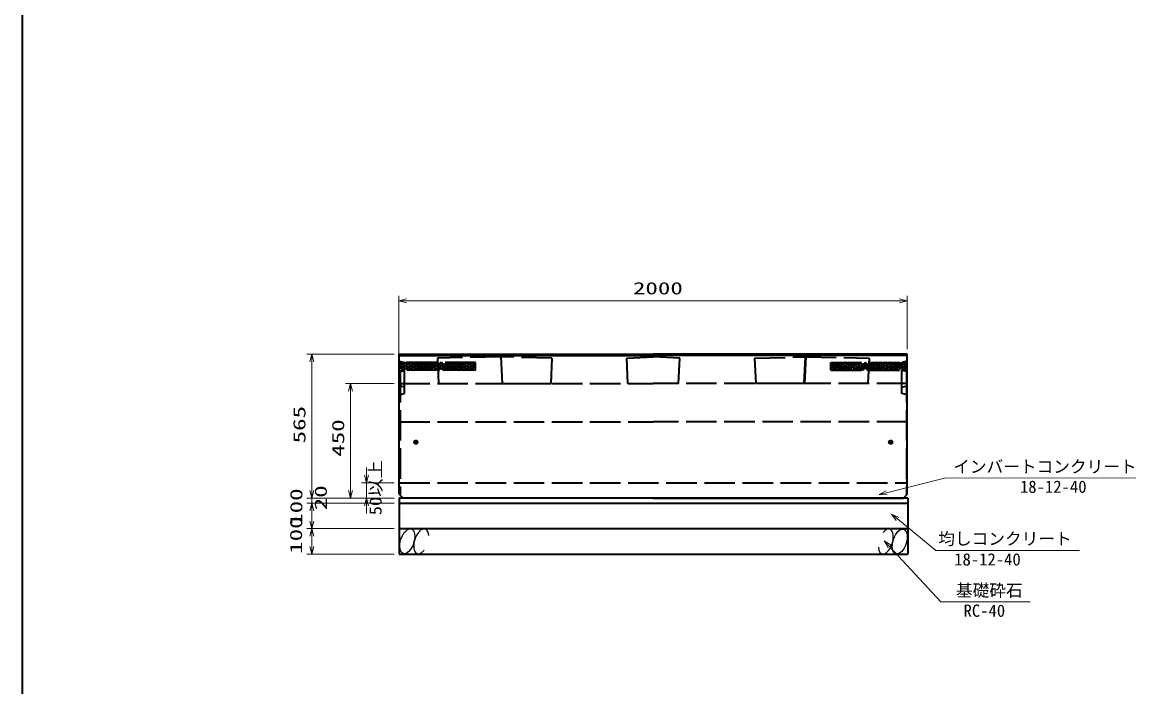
# Model space of a CAD drawing. Units: millimetres on the paper. Extents: x 15 to 1218, y 8 to 859.
# Drawn here: x 15.1 to 234, y 434.6 to 565.1 of the extents above; entities that cross this region are included whole.
import ezdxf
from ezdxf.enums import TextEntityAlignment as Align

# ---------------------------------------------------------------- set-up
doc = ezdxf.new("R2010")
doc.units = ezdxf.units.MM
doc.linetypes.add('DASHED', pattern=[7.5, 6, -1.5])
for name, color, linetype, lineweight in [('D-STR-DIM（寸法）', 7, 'Continuous', 13), ('D-STR-HTXT(均しCON-旗)', 7, 'Continuous', 13), ('D-STR-HTXT(基礎砕石-旗)', 7, 'Continuous', 13), ('D-STR-STRF(グリ)', 7, 'Continuous', 25), ('D-STR（構造物）', 1, 'Continuous', 35)]:
    doc.layers.add(name, color=color, linetype=linetype, lineweight=lineweight)
doc.styles.add('ＭＳ ゴシック', font='')
doc.styles.get('ＭＳ ゴシック').set_extended_font_data('MS Gothic')

# ---------------------------------------------------------------- blocks, each defined once
blk = doc.blocks.new('_Open30')
at = {"color": 7, "linetype": 'Continuous', "lineweight": 13}
for p, q in [((-1, 0.2679), (0, 0)), ((0, 0), (-1, -0.2679)), ((0, 0), (-1, 0))]:
    blk.add_line(p, q, dxfattribs=at)

msp = doc.modelspace()

# ---------------------------------------------------------------- linework, layer by layer
at = {"layer": 'D-STR-DIM（寸法）'}
for p, q in [((89.117, 499.155), (89.117, 511.421)), ((90.617, 510.421), (187.607, 510.421)), ((189.107, 500.902), (189.107, 511.421)), ((88.207, 499.902), (71.01, 499.902)), ((72.01, 498.402), (72.01, 473.149)), ((88.207, 494.149), (78.629, 494.149)), ((79.629, 492.649), (79.629, 473.149)), ((82.768, 476.149), (82.768, 477.649)), ((72.01, 473.149), (72.01, 474.649)), ((88.207, 474.649), (81.768, 474.649)), ((82.768, 474.649), (82.768, 471.649)), ((88.207, 471.649), (71.01, 471.649)), ((88.207, 471.649), (71.01, 471.649)), ((72.01, 471.649), (72.01, 470.649)), ((88.207, 471.649), (78.629, 471.649)), ((87.207, 471.649), (81.768, 471.649)), ((88.207, 470.649), (71.01, 470.649)), ((88.207, 470.649), (71.01, 470.649)), ((72.01, 469.149), (72.01, 467.649)), ((72.01, 469.149), (72.01, 467.149)), ((82.768, 470.149), (82.768, 468.649)), ((88.207, 465.649), (71.01, 465.649)), ((88.207, 465.649), (71.01, 465.649)), ((72.01, 464.149), (72.01, 462.149)), ((88.207, 460.649), (71.01, 460.649))]:
    msp.add_line(p, q, dxfattribs=at)
at = {"layer": 'D-STR-HTXT(均しCON-旗)'}
for points in [[(234.04, 475.62), (196.407, 475.572), (185.044, 472.708)], [(222.964, 461.339), (194.756, 461.339), (187.197, 467.553)]]:
    msp.add_lwpolyline(points, dxfattribs=at)
at = {"layer": 'D-STR-HTXT(基礎砕石-旗)'}
msp.add_lwpolyline([(213.279, 451.259), (195.708, 451.259), (185.618, 462.125)], dxfattribs=at)
at = {"layer": 'D-STR-STRF(グリ)'}
for centre, major_axis in [((90.782, 463.172), (0.79, 2.421)), ((187.632, 463.125), (-0.79, -2.421))]:
    msp.add_ellipse(centre, major_axis=major_axis, ratio=0.5139, dxfattribs=at)
for centre, major_axis in [((93.523, 463.172), (0.79, 2.421)), ((184.891, 463.125), (-0.79, -2.421))]:
    msp.add_ellipse(centre, major_axis=major_axis, ratio=0.5139, start_param=5.3575563, end_param=10.3750652, dxfattribs=at)
at = {"layer": 'D-STR（構造物）', "color": 2}
msp.add_line((15.054, 858.575), (15.054, 14.862), dxfattribs=at)
at = {"layer": 'D-STR（構造物）'}
for p, q in [((89.207, 472.399), (89.207, 499.902)), ((89.207, 499.902), (139.157, 499.902)), ((89.207, 499.652), (139.157, 499.652)), ((189.107, 499.902), (139.157, 499.902)), ((189.107, 499.652), (139.157, 499.652)), ((189.107, 472.399), (189.107, 499.902)), ((89.117, 498.155), (89.212, 498.25)), ((89.117, 498.155), (89.117, 496.655)), ((89.117, 496.655), (89.212, 496.56)), ((109.482, 494.149), (118.982, 494.149)), ((134.182, 494.149), (139.157, 494.149)), ((144.132, 494.149), (139.157, 494.149)), ((168.832, 494.149), (159.332, 494.149)), ((92.007, 482.649), (92.907, 482.649)), ((92.457, 483.099), (92.457, 482.199)), ((186.307, 482.649), (185.407, 482.649)), ((185.857, 483.099), (185.857, 482.199)), ((89.207, 472.399), (89.957, 471.649)), ((189.207, 471.649), (89.207, 471.649)), ((89.207, 471.649), (89.207, 470.649)), ((139.157, 471.649), (89.957, 471.649)), ((139.157, 471.649), (188.357, 471.649)), ((189.107, 472.399), (188.357, 471.649)), ((189.207, 471.649), (189.207, 470.649)), ((89.207, 470.649), (189.207, 470.649)), ((89.207, 470.649), (189.207, 470.649)), ((89.207, 470.649), (89.207, 465.649)), ((189.207, 470.649), (189.207, 465.649)), ((89.207, 465.649), (189.207, 465.649)), ((89.207, 465.649), (89.207, 460.649)), ((89.207, 465.649), (189.207, 465.649)), ((189.207, 465.649), (189.207, 460.649)), ((89.207, 460.649), (189.207, 460.649))]:
    msp.add_line(p, q, dxfattribs=at)
at = {"layer": 'D-STR（構造物）', "linetype": 'DASHED'}
for p, q in [((109.157, 499.404), (96.707, 499.15)), ((109.157, 499.404), (109.422, 494.149)), ((109.482, 494.149), (109.217, 499.402)), ((119.232, 499.153), (109.232, 499.404)), ((133.932, 499.153), (139.107, 499.404)), ((144.382, 499.153), (139.207, 499.404)), ((159.082, 499.153), (169.082, 499.404)), ((168.832, 494.149), (169.097, 499.402)), ((169.157, 499.404), (168.892, 494.149)), ((169.157, 499.404), (181.607, 499.15)), ((89.206, 498.052), (89.885, 498.391)), ((91.706, 498.302), (89.206, 497.052)), ((90.706, 498.302), (89.206, 497.552)), ((89.206, 496.552), (92.706, 498.302)), ((89.206, 498.302), (92.206, 496.802)), ((89.206, 497.802), (91.206, 496.802)), ((89.206, 497.302), (90.206, 496.802)), ((89.207, 498.554), (90.257, 498.302)), ((93.206, 496.802), (90.159, 498.325)), ((104.207, 498.302), (90.257, 498.302)), ((90.706, 496.802), (93.706, 498.302)), ((94.206, 496.802), (91.206, 498.302)), ((91.706, 496.802), (94.706, 498.302)), ((92.206, 498.302), (95.206, 496.802)), ((95.706, 498.302), (92.706, 496.802)), ((93.206, 498.302), (96.206, 496.802)), ((96.706, 498.302), (93.706, 496.802)), ((94.206, 498.302), (97.206, 496.802)), ((97.706, 498.302), (94.706, 496.802)), ((95.206, 498.302), (98.206, 496.802)), ((95.706, 496.802), (98.706, 498.302)), ((99.206, 496.802), (96.206, 498.302)), ((96.706, 496.802), (99.706, 498.302)), ((96.707, 499.15), (96.943, 494.149)), ((100.206, 496.802), (97.206, 498.302)), ((97.706, 496.802), (100.706, 498.302)), ((98.206, 498.302), (101.206, 496.802)), ((98.706, 496.802), (101.706, 498.302)), ((99.206, 498.302), (102.206, 496.802)), ((102.706, 498.302), (99.706, 496.802)), ((100.206, 498.302), (103.206, 496.802)), ((103.706, 498.302), (100.706, 496.802)), ((101.206, 498.302), (104.207, 496.801)), ((101.706, 496.802), (104.207, 498.052)), ((104.207, 497.301), (102.206, 498.302)), ((102.706, 496.802), (104.207, 497.552)), ((104.207, 497.801), (103.206, 498.302)), ((104.207, 496.802), (104.207, 498.302)), ((119.232, 499.153), (118.982, 494.149)), ((134.182, 494.149), (133.932, 499.153)), ((144.132, 494.149), (144.382, 499.153)), ((159.082, 499.153), (159.332, 494.149)), ((174.107, 496.802), (174.107, 498.302)), ((174.107, 498.302), (188.057, 498.302)), ((177.108, 498.302), (174.107, 496.801)), ((174.107, 497.301), (176.108, 498.302)), ((174.107, 497.801), (175.108, 498.302)), ((176.608, 496.802), (174.107, 498.052)), ((175.608, 496.802), (174.107, 497.552)), ((174.608, 498.302), (177.608, 496.802)), ((178.108, 498.302), (175.108, 496.802)), ((175.608, 498.302), (178.608, 496.802)), ((179.108, 498.302), (176.108, 496.802)), ((179.608, 496.802), (176.608, 498.302)), ((180.108, 498.302), (177.108, 496.802)), ((180.608, 496.802), (177.608, 498.302)), ((178.108, 496.802), (181.108, 498.302)), ((181.608, 496.802), (178.608, 498.302)), ((179.108, 496.802), (182.108, 498.302)), ((182.608, 496.802), (179.608, 498.302)), ((183.108, 498.302), (180.108, 496.802)), ((180.608, 498.302), (183.608, 496.802)), ((184.108, 498.302), (181.108, 496.802)), ((181.607, 499.15), (181.371, 494.149)), ((181.608, 498.302), (184.608, 496.802)), ((185.108, 498.302), (182.108, 496.802)), ((182.608, 498.302), (185.608, 496.802)), ((186.108, 498.302), (183.108, 496.802)), ((186.608, 496.802), (183.608, 498.302)), ((184.108, 496.802), (187.108, 498.302)), ((187.608, 496.802), (184.608, 498.302)), ((185.108, 496.802), (188.156, 498.325)), ((189.108, 496.552), (185.608, 498.302)), ((189.108, 498.302), (186.108, 496.802)), ((186.608, 498.302), (189.108, 497.052)), ((189.108, 497.802), (187.108, 496.802)), ((187.608, 498.302), (189.108, 497.552)), ((189.107, 498.554), (188.057, 498.302)), ((189.108, 497.302), (188.108, 496.802)), ((189.108, 498.052), (188.429, 498.391)), ((89.207, 496.475), (90.257, 496.802)), ((89.367, 496.447), (89.367, 472.399)), ((104.207, 496.802), (90.256, 496.802)), ((90.257, 492.226), (90.257, 496.802)), ((103.706, 496.802), (104.207, 497.052)), ((174.608, 496.802), (174.107, 497.052)), ((174.107, 496.802), (188.058, 496.802)), ((189.107, 496.475), (188.057, 496.802)), ((188.057, 492.226), (188.057, 496.802)), ((188.947, 496.447), (188.947, 472.399)), ((89.207, 494.149), (139.157, 494.149)), ((90.257, 493.423), (89.207, 493.691)), ((189.107, 494.149), (139.157, 494.149)), ((188.057, 493.423), (189.107, 493.691)), ((89.207, 491.957), (90.257, 492.226)), ((189.107, 491.957), (188.057, 492.226)), ((89.207, 486.649), (139.157, 486.649)), ((189.107, 486.649), (139.157, 486.649)), ((89.207, 474.649), (189.007, 474.649))]:
    msp.add_line(p, q, dxfattribs=at)
at = {"layer": 'D-STR（構造物）'}
for centre, radius in [((92.457, 482.649), 0.35), ((92.457, 482.649), 0.3), ((185.857, 482.649), 0.35), ((185.857, 482.649), 0.3)]:
    msp.add_circle(centre, radius, dxfattribs=at)

# ---------------------------------------------------------------- block references
at = {"layer": 'D-STR-DIM（寸法）', "xscale": 1.5, "yscale": 1.5}
for p, rotation in [((89.117, 510.421), 180), ((72.01, 499.902), 90), ((79.629, 494.149), 90), ((82.768, 474.649), 270), ((72.01, 471.649), 270), ((72.01, 471.649), 270), ((79.629, 471.649), 270), ((82.768, 471.649), 90), ((72.01, 470.649), 90), ((72.01, 470.649), 90), ((72.01, 465.649), 270), ((72.01, 465.649), 90), ((72.01, 460.649), 270)]:
    msp.add_blockref('_Open30', p, dxfattribs=dict(at, rotation=rotation))
msp.add_blockref('_Open30', (189.107, 510.421), dxfattribs=at)
at = {"layer": 'D-STR-HTXT(均しCON-旗)', "xscale": 1.5, "yscale": 1.5}
for p, rotation in [((183.589, 472.341), 194.1476), ((186.039, 468.505), 140.57786)]:
    msp.add_blockref('_Open30', p, dxfattribs=dict(at, rotation=rotation))
at = {"layer": 'D-STR-HTXT(基礎砕石-旗)', "xscale": 1.5, "yscale": 1.5, "rotation": 132.88015}
msp.add_blockref('_Open30', (184.597, 463.225), dxfattribs=at)

# ---------------------------------------------------------------- texts
at = {"layer": 'D-STR-DIM（寸法）', "style": 'ＭＳ ゴシック', "width": 1.5}
msp.add_text('2000', height=2.405, dxfattribs=at).set_placement((135.154, 510.958), align=Align.BOTTOM_LEFT)
at = {"layer": 'D-STR-DIM（寸法）', "style": 'ＭＳ ゴシック'}
for s, width, p in [('565', 1.5, (71.472, 482.396)), ('450', 1.5, (79.091, 479.774)), ('50以上', 1.1, (86.444, 468.293)), ('100', 1.5, (70.863, 466.202)), ('20', 1.5, (75.681, 469.261)), ('100', 1.5, (70.81, 460.699))]:
    msp.add_text(s, height=2.405, rotation=90, dxfattribs=dict(at, width=width)).set_placement(p, align=Align.BOTTOM_LEFT)
at = {"layer": 'D-STR-HTXT(均しCON-旗)', "style": 'ＭＳ ゴシック'}
for s, p in [('インバートコンクリート', (198.137, 475.917)), ('18-12-40', (211.28, 471.969)), ('均しコンクリート', (195.203, 461.749)), ('18-12-40', (198.337, 457.688))]:
    msp.add_text(s, height=2.405, dxfattribs=at).set_placement(p, align=Align.BOTTOM_LEFT)
at = {"layer": 'D-STR-HTXT(基礎砕石-旗)', "style": 'ＭＳ ゴシック'}
for s, p in [('基礎砕石', (198.691, 451.594)), ('RC-40', (200.179, 447.609))]:
    msp.add_text(s, height=2.405, dxfattribs=at).set_placement(p, align=Align.BOTTOM_LEFT)

doc.saveas('drawing.dxf')
